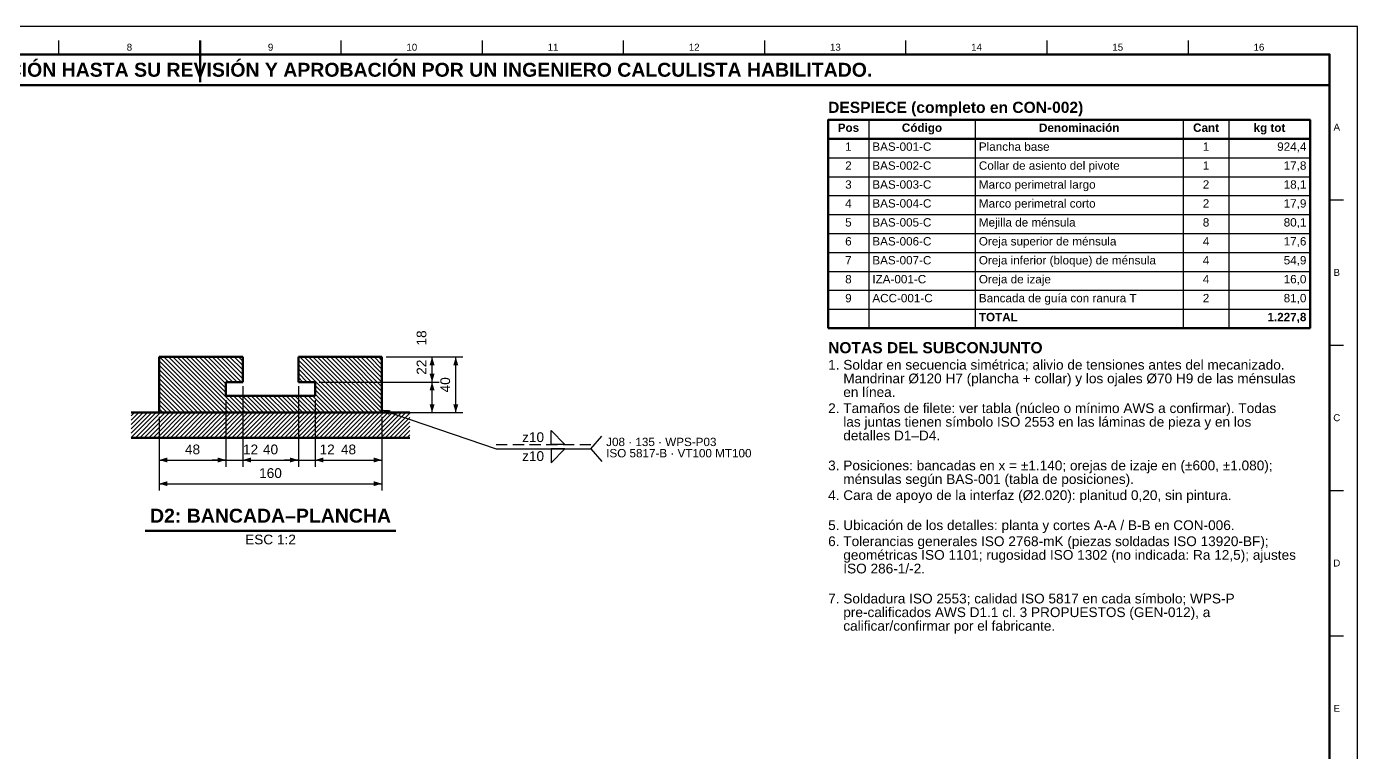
# Model space of a CAD drawing. Header units: millimetres. Extents: x 0 to 841, y 0 to 594.
# Drawn here: x 363.2 to 841, y 333.4 to 594 of the extents above; entities that cross this region are included whole.
import ezdxf
from ezdxf.enums import TextEntityAlignment as Align

# ---------------------------------------------------------------- set-up
doc = ezdxf.new("R2010")
doc.units = ezdxf.units.MM
doc.linetypes.add('OCULTO', pattern=[6, 4, -2])
for name, color, linetype, lineweight in [('ACH', 7, 'CONTINUOUS', 13), ('COTA', 7, 'CONTINUOUS', 25), ('FINA', 7, 'CONTINUOUS', 25), ('MARCO', 7, 'CONTINUOUS', 70), ('OCU', 7, 'OCULTO', 25), ('TXT', 7, 'CONTINUOUS', 25), ('VIS', 7, 'CONTINUOUS', 50)]:
    doc.layers.add(name, color=color, linetype=linetype, lineweight=lineweight)
doc.styles.add('STD', font='LiberationSans-Regular.ttf')
doc.styles.add('STDB', font='LiberationSans-Bold.ttf')

msp = doc.modelspace()

# ---------------------------------------------------------------- hatches: boundary and pattern name
at = {"layer": 'ACH'}
h = msp.add_hatch(dxfattribs=at)
h.set_pattern_fill('ANSI31', scale=0.35, angle=90)
h.paths.add_polyline_path([(410.81, 455.36), (410.81, 475.36), (440.81, 475.36), (440.81, 466.36), (434.81, 466.36), (434.81, 461.36), (466.81, 461.36), (466.81, 466.36), (460.81, 466.36), (460.81, 475.36), (490.81, 475.36), (490.81, 455.36)])
h = msp.add_hatch(dxfattribs=at)
h.set_pattern_fill('ANSI31', scale=0.35)
h.paths.add_polyline_path([(400.81, 446.36), (400.81, 455.36), (500.81, 455.36), (500.81, 446.36)])

# ---------------------------------------------------------------- linework, layer by layer
at = {"layer": 'COTA'}
for p, q in [((492.31, 475.36), (511.31, 475.36)), ((492.31, 475.36), (519.81, 475.36)), ((508.81, 466.36), (508.81, 475.51)), ((508.81, 466.36), (508.81, 475.36)), ((517.31, 455.36), (517.31, 475.36)), ((440.81, 464.86), (440.81, 435.86)), ((440.81, 464.86), (440.81, 435.86)), ((460.81, 464.86), (460.81, 435.86)), ((460.81, 464.86), (460.81, 435.86)), ((468.31, 466.36), (511.31, 466.36)), ((468.31, 466.36), (511.31, 466.36)), ((508.81, 455.36), (508.81, 466.36)), ((434.81, 459.86), (434.81, 435.86)), ((434.81, 459.86), (434.81, 435.86)), ((466.81, 459.86), (466.81, 435.86)), ((466.81, 459.86), (466.81, 435.86)), ((490.81, 456.36), (531.81, 442.36)), ((492.31, 455.36), (511.31, 455.36)), ((492.31, 455.36), (519.81, 455.36)), ((410.81, 453.86), (410.81, 435.86)), ((410.81, 453.86), (410.81, 427.36)), ((490.81, 453.86), (490.81, 435.86)), ((490.81, 453.86), (490.81, 427.36)), ((565.81, 442.36), (569.81, 446.86)), ((531.81, 442.36), (565.81, 442.36)), ((565.81, 442.36), (569.81, 437.86)), ((410.81, 438.36), (434.81, 438.36)), ((434.81, 438.36), (429.81, 438.36)), ((434.81, 438.36), (440.81, 438.36)), ((440.81, 438.36), (445.81, 438.36)), ((440.81, 438.36), (460.81, 438.36)), ((440.81, 438.36), (447.47, 438.36)), ((460.81, 438.36), (455.81, 438.36)), ((460.81, 438.36), (466.81, 438.36)), ((466.81, 438.36), (471.81, 438.36)), ((466.81, 438.36), (490.81, 438.36)), ((466.81, 438.36), (474.97, 438.36)), ((410.81, 429.86), (490.81, 429.86))]:
    msp.add_line(p, q, dxfattribs=at)
for points in [[(551.51, 443.96), (551.51, 448.96), (556.51, 443.96)], [(551.51, 442.36), (551.51, 437.36), (556.51, 442.36)]]:
    msp.add_lwpolyline(points, close=True, dxfattribs=at)
for points in [[(508.81, 475.36), (507.91, 472.36), (509.71, 472.36)], [(517.31, 475.36), (516.41, 472.36), (518.21, 472.36)], [(508.81, 466.36), (509.71, 469.36), (507.91, 469.36)], [(508.81, 466.36), (507.91, 463.36), (509.71, 463.36)], [(490.81, 456.36), (493.36, 454.54), (493.94, 456.24)], [(508.81, 455.36), (509.71, 458.36), (507.91, 458.36)], [(517.31, 455.36), (518.21, 458.36), (516.41, 458.36)], [(410.81, 438.36), (413.81, 437.46), (413.81, 439.26)], [(434.81, 438.36), (431.81, 439.26), (431.81, 437.46)], [(434.81, 438.36), (431.81, 439.26), (431.81, 437.46)], [(440.81, 438.36), (443.81, 437.46), (443.81, 439.26)], [(440.81, 438.36), (443.81, 437.46), (443.81, 439.26)], [(460.81, 438.36), (457.81, 439.26), (457.81, 437.46)], [(460.81, 438.36), (457.81, 439.26), (457.81, 437.46)], [(466.81, 438.36), (469.81, 437.46), (469.81, 439.26)], [(466.81, 438.36), (469.81, 437.46), (469.81, 439.26)], [(490.81, 438.36), (487.81, 439.26), (487.81, 437.46)], [(410.81, 429.86), (413.81, 428.96), (413.81, 430.76)], [(490.81, 429.86), (487.81, 430.76), (487.81, 428.96)]]:
    msp.add_solid(points, dxfattribs=at)
at = {"layer": 'FINA'}
for p, q in [((374.81, 584), (374.81, 589)), ((425.5, 584), (425.5, 589)), ((476.19, 584), (476.19, 589)), ((526.88, 584), (526.88, 589)), ((577.56, 584), (577.56, 589)), ((628.25, 584), (628.25, 589)), ((678.94, 584), (678.94, 589)), ((729.62, 584), (729.62, 589)), ((780.31, 584), (780.31, 589)), ((665.57, 560.5), (665.57, 485.7)), ((703.81, 560.5), (703.81, 485.7)), ((778.47, 560.5), (778.47, 485.7)), ((794.86, 560.5), (794.86, 485.7)), ((651, 553.7), (824, 553.7)), ((651, 546.9), (824, 546.9)), ((651, 540.1), (824, 540.1)), ((651, 533.3), (824, 533.3)), ((831, 531.82), (836, 531.82)), ((651, 526.5), (824, 526.5)), ((651, 519.7), (824, 519.7)), ((651, 512.9), (824, 512.9)), ((651, 506.1), (824, 506.1)), ((651, 499.3), (824, 499.3)), ((651, 492.5), (824, 492.5)), ((831, 479.64), (836, 479.64)), ((831, 427.45), (836, 427.45)), ((831, 375.27), (836, 375.27))]:
    msp.add_line(p, q, dxfattribs=at)
msp.add_lwpolyline([(0, 0), (841, 0), (841, 594), (0, 594)], close=True, dxfattribs=at)
at = {"layer": 'MARCO'}
msp.add_line((425.5, 589), (425.5, 574), dxfattribs=at)
for points in [[(20, 10), (831, 10), (831, 584), (20, 584)], [(20, 573), (831, 573), (831, 584), (20, 584)]]:
    msp.add_lwpolyline(points, close=True, dxfattribs=at)
at = {"layer": 'OCU'}
msp.add_line((531.81, 443.96), (565.81, 443.96), dxfattribs=at)
at = {"layer": 'VIS'}
for p, q in [((651, 560.5), (651, 485.7)), ((824, 560.5), (824, 485.7)), ((651, 485.7), (824, 485.7)), ((405.79, 412.96), (495.83, 412.96))]:
    msp.add_line(p, q, dxfattribs=at)
msp.add_lwpolyline([(651, 553.7), (824, 553.7), (824, 560.5), (651, 560.5)], close=True, dxfattribs=at)
for points in [[(410.81, 455.36), (410.81, 475.36)], [(440.81, 475.36), (410.81, 475.36)], [(440.81, 466.36), (440.81, 475.36)], [(490.81, 475.36), (460.81, 475.36)], [(460.81, 466.36), (460.81, 475.36)], [(490.81, 455.36), (490.81, 475.36)], [(434.81, 461.36), (434.81, 466.36)], [(440.81, 466.36), (434.81, 466.36)], [(466.81, 466.36), (460.81, 466.36)], [(466.81, 461.36), (466.81, 466.36)], [(466.81, 461.36), (434.81, 461.36)], [(500.81, 455.36), (400.81, 455.36)], [(490.81, 455.36), (410.81, 455.36)], [(500.81, 446.36), (400.81, 446.36)]]:
    msp.add_lwpolyline(points, dxfattribs=at)

# ---------------------------------------------------------------- texts
at = {"layer": 'TXT'}
for s, height, style, p in [('8', 2.5, 'STD', (400.16, 586.6)), ('9', 2.5, 'STD', (450.84, 586.6)), ('10', 2.5, 'STD', (501.53, 586.6)), ('11', 2.5, 'STD', (552.22, 586.6)), ('12', 2.5, 'STD', (602.91, 586.6)), ('13', 2.5, 'STD', (653.59, 586.6)), ('14', 2.5, 'STD', (704.28, 586.6)), ('15', 2.5, 'STD', (754.97, 586.6)), ('16', 2.5, 'STD', (805.66, 586.6)), ('ESTOS PLANOS NO SON VÁLIDOS PARA FABRICACIÓN HASTA SU REVISIÓN Y APROBACIÓN POR UN INGENIERO CALCULISTA HABILITADO.', 5, 'STDB', (425.5, 578.5)), ('Pos', 3, 'STDB', (658.28, 557.7)), ('Código', 3, 'STDB', (684.69, 557.7)), ('Denominación', 3, 'STDB', (741.14, 557.7)), ('Cant', 3, 'STDB', (786.67, 557.7)), ('kg tot', 3, 'STDB', (809.43, 557.7)), ('A', 2.5, 'STD', (833.6, 557.91)), ('1', 3, 'STD', (658.28, 550.9)), ('1', 3, 'STD', (786.67, 550.9)), ('2', 3, 'STD', (658.28, 544.1)), ('1', 3, 'STD', (786.67, 544.1)), ('3', 3, 'STD', (658.28, 537.3)), ('2', 3, 'STD', (786.67, 537.3)), ('4', 3, 'STD', (658.28, 530.5)), ('2', 3, 'STD', (786.67, 530.5)), ('5', 3, 'STD', (658.28, 523.7)), ('8', 3, 'STD', (786.67, 523.7)), ('6', 3, 'STD', (658.28, 516.9)), ('4', 3, 'STD', (786.67, 516.9)), ('7', 3, 'STD', (658.28, 510.1)), ('4', 3, 'STD', (786.67, 510.1)), ('B', 2.5, 'STD', (833.6, 505.73)), ('8', 3, 'STD', (658.28, 503.3)), ('4', 3, 'STD', (786.67, 503.3)), ('9', 3, 'STD', (658.28, 496.5)), ('2', 3, 'STD', (786.67, 496.5)), ('C', 2.5, 'STD', (833.6, 453.55)), ('D', 2.5, 'STD', (833.6, 401.36)), ('E', 2.5, 'STD', (833.6, 349.18))]:
    msp.add_text(s, height=height, dxfattribs=dict(at, style=style)).set_placement(p, align=Align.MIDDLE_CENTER)
for s, height, style, p in [('DESPIECE (completo en CON-002)', 4, 'STDB', (651, 567)), ('NOTAS DEL SUBCONJUNTO', 4, 'STDB', (651, 480.7)), ('1. Soldar en secuencia simétrica; alivio de tensiones antes del mecanizado.', 3.5, 'STD', (651, 474.3)), ('    Mandrinar Ø120 H7 (plancha + collar) y los ojales Ø70 H9 de las ménsulas', 3.5, 'STD', (651, 469.4)), ('    en línea.', 3.5, 'STD', (651, 464.5)), ('2. Tamaños de filete: ver tabla (núcleo o mínimo AWS a confirmar). Todas', 3.5, 'STD', (651, 458.72)), ('    las juntas tienen símbolo ISO 2553 en las láminas de pieza y en los', 3.5, 'STD', (651, 453.82)), ('    detalles D1–D4.', 3.5, 'STD', (651, 448.92)), ('J08 · 135 · WPS-P03', 3, 'STD', (571.31, 446.36)), ('ISO 5817-B · VT100 MT100', 3, 'STD', (571.31, 442.31)), ('3. Posiciones: bancadas en x = ±1.140; orejas de izaje en (±600, ±1.080);', 3.5, 'STD', (651, 438.15)), ('    ménsulas según BAS-001 (tabla de posiciones).', 3.5, 'STD', (651, 433.25)), ('4. Cara de apoyo de la interfaz (Ø2.020): planitud 0,20, sin pintura.', 3.5, 'STD', (651, 427.48)), ('5. Ubicación de los detalles: planta y cortes A-A / B-B en CON-006.', 3.5, 'STD', (651, 416.7)), ('6. Tolerancias generales ISO 2768-mK (piezas soldadas ISO 13920-BF);', 3.5, 'STD', (651, 410.93)), ('    geométricas ISO 1101; rugosidad ISO 1302 (no indicada: Ra 12,5); ajustes', 3.5, 'STD', (651, 406.03)), ('    ISO 286-1/-2.', 3.5, 'STD', (651, 401.13)), ('7. Soldadura ISO 2553; calidad ISO 5817 en cada símbolo; WPS-P', 3.5, 'STD', (651, 390.35)), ('    pre-calificados AWS D1.1 cl. 3 PROPUESTOS (GEN-012), a', 3.5, 'STD', (651, 385.45)), ('    calificar/confirmar por el fabricante.', 3.5, 'STD', (651, 380.55))]:
    msp.add_text(s, height=height, dxfattribs=dict(at, style=style)).set_placement(p, align=Align.TOP_LEFT)
for s, style, p in [('BAS-001-C', 'STD', (666.87, 550.9)), ('Plancha base', 'STD', (705.11, 550.9)), ('BAS-002-C', 'STD', (666.87, 544.1)), ('Collar de asiento del pivote', 'STD', (705.11, 544.1)), ('BAS-003-C', 'STD', (666.87, 537.3)), ('Marco perimetral largo', 'STD', (705.11, 537.3)), ('BAS-004-C', 'STD', (666.87, 530.5)), ('Marco perimetral corto', 'STD', (705.11, 530.5)), ('BAS-005-C', 'STD', (666.87, 523.7)), ('Mejilla de ménsula', 'STD', (705.11, 523.7)), ('BAS-006-C', 'STD', (666.87, 516.9)), ('Oreja superior de ménsula', 'STD', (705.11, 516.9)), ('BAS-007-C', 'STD', (666.87, 510.1)), ('Oreja inferior (bloque) de ménsula', 'STD', (705.11, 510.1)), ('IZA-001-C', 'STD', (666.87, 503.3)), ('Oreja de izaje', 'STD', (705.11, 503.3)), ('ACC-001-C', 'STD', (666.87, 496.5)), ('Bancada de guía con ranura T', 'STD', (705.11, 496.5)), ('TOTAL', 'STDB', (705.11, 489.7))]:
    msp.add_text(s, height=3, dxfattribs=dict(at, style=style)).set_placement(p, align=Align.MIDDLE_LEFT)
for s, height, style, p in [('924,4', 3, 'STD', (822.7, 550.9)), ('17,8', 3, 'STD', (822.7, 544.1)), ('18,1', 3, 'STD', (822.7, 537.3)), ('17,9', 3, 'STD', (822.7, 530.5)), ('80,1', 3, 'STD', (822.7, 523.7)), ('17,6', 3, 'STD', (822.7, 516.9)), ('54,9', 3, 'STD', (822.7, 510.1)), ('16,0', 3, 'STD', (822.7, 503.3)), ('81,0', 3, 'STD', (822.7, 496.5)), ('1.227,8', 3, 'STDB', (822.7, 489.7)), ('z10', 3.5, 'STD', (549.01, 446.56)), ('z10', 3.5, 'STD', (549.01, 439.76))]:
    msp.add_text(s, height=height, dxfattribs=dict(at, style=style)).set_placement(p, align=Align.MIDDLE_RIGHT)
at = {"layer": 'TXT', "style": 'STD'}
for s, p in [('18', (507.81, 482.19)), ('22', (507.81, 471.69)), ('40', (516.31, 465.36))]:
    msp.add_text(s, height=3.5, rotation=90, dxfattribs=at).set_placement(p, align=Align.BOTTOM_CENTER)
at = {"layer": 'TXT'}
for s, height, style, p in [('48', 3.5, 'STD', (422.81, 439.36)), ('12', 3.5, 'STD', (443.64, 439.36)), ('40', 3.5, 'STD', (450.81, 439.36)), ('12', 3.5, 'STD', (471.14, 439.36)), ('48', 3.5, 'STD', (478.81, 439.36)), ('160', 3.5, 'STD', (450.81, 430.86)), ('D2: BANCADA–PLANCHA', 5, 'STDB', (450.81, 414.36))]:
    msp.add_text(s, height=height, dxfattribs=dict(at, style=style)).set_placement(p, align=Align.BOTTOM_CENTER)
at = {"layer": 'TXT', "style": 'STD'}
msp.add_text('ESC 1:2', height=3.5, dxfattribs=at).set_placement((450.81, 411.56), align=Align.TOP_CENTER)

doc.saveas('drawing.dxf')
